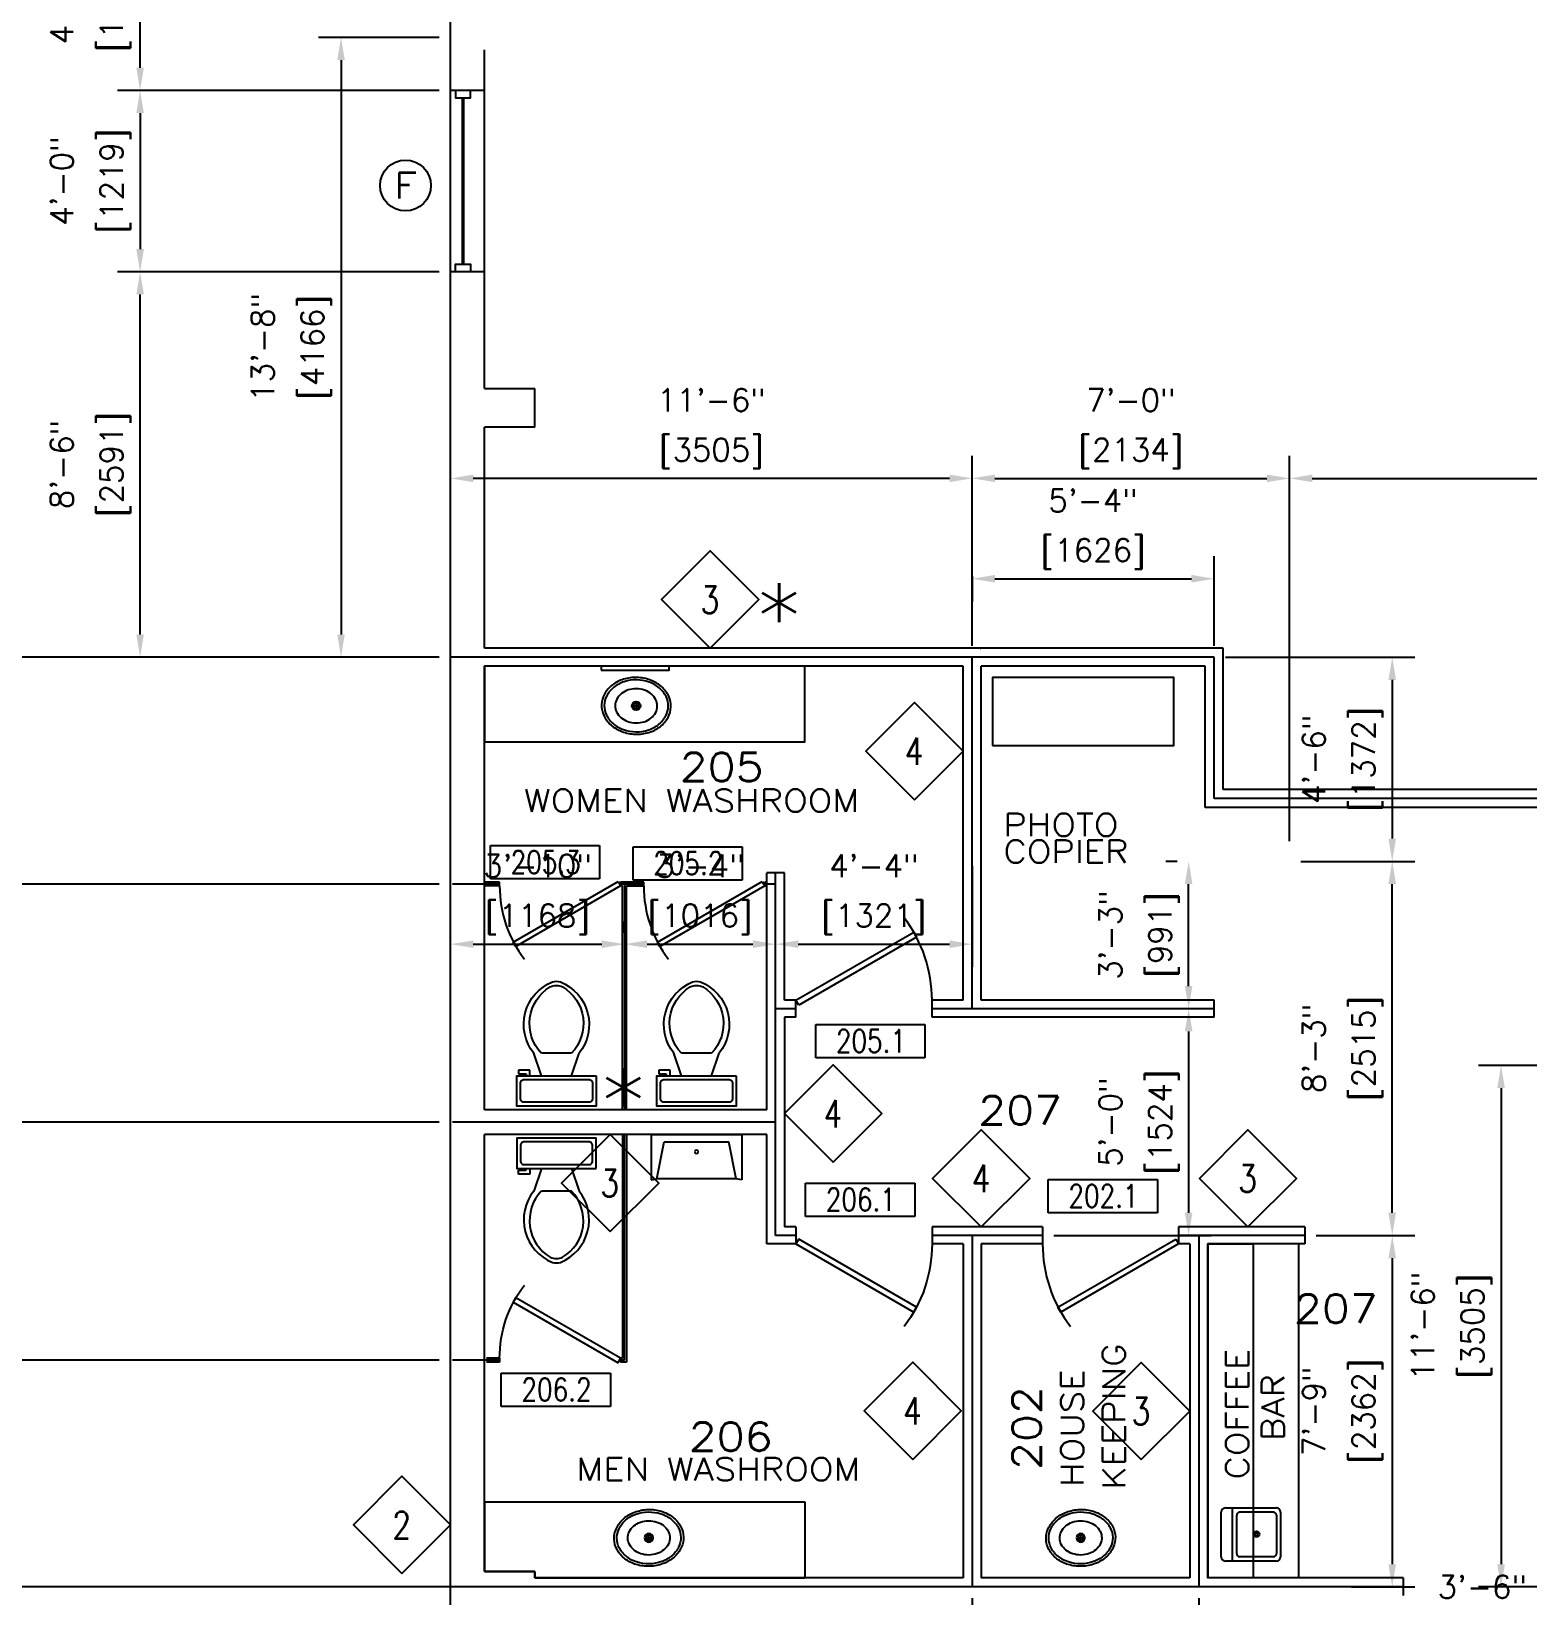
# Model space of a CAD drawing. Header units: inches. Extents: x -289 to 1168, y -1587 to 303.
# Drawn here: x 227 to 622.9, y -638.1 to -224.2 of the extents above; entities that cross this region are included whole.
import ezdxf
from ezdxf.enums import TextEntityAlignment as Align

# ---------------------------------------------------------------- set-up
doc = ezdxf.new("R2010")
doc.units = ezdxf.units.IN
doc.header["$LTSCALE"] = 48
doc.header["$MEASUREMENT"] = 0
doc.linetypes.add('CENTER', pattern=[2, 1.25, -0.25, 0.25, -0.25])
doc.layers.get('0').update_dxf_attribs({"linetype": 'CONTINUOUS'})
for name, color, linetype in [('2_Arch_Plan_Center', 134, 'CENTER'), ('2_Arch_Plan_Dim', 5, 'CONTINUOUS'), ('2_Arch_Plan_Door', 131, 'CONTINUOUS'), ('2_Arch_Plan_Mirror', 144, 'CONTINUOUS'), ('2_Arch_Plan_RoomTag', 9, 'CONTINUOUS'), ('2_Arch_Plan_Sink', 11, 'CONTINUOUS'), ('2_Arch_Plan_Text1', 4, 'CONTINUOUS'), ('2_Arch_Plan_Wall', 7, 'CONTINUOUS'), ('2_Arch_Plan_Wall_Annot', 5, 'CONTINUOUS'), ('2_Arch_Plan_Wall_ColClad', 7, 'CONTINUOUS'), ('2_Arch_Plan_WC', 153, 'CONTINUOUS'), ('2_Arch_Plan_WinSec', 7, 'CONTINUOUS'), ('2_Floor_Plan_PCopier', 150, 'CONTINUOUS')]:
    doc.layers.add(name, color=color, linetype=linetype)
doc.styles.add('ROMANS-115', font='romans.shx')
doc.styles.add('ROMANS-80', font='romans.shx', dxfattribs={"width": 0.8})
doc.styles.add('ROMANS80', font='romans.shx', dxfattribs={"width": 0.8})
doc.dimstyles.new('116-ROMANS-115-PS', dxfattribs={"dimscale": 96, "dimtxt": 0.0625, "dimasz": 0.0625, "dimexe": 0.0625, "dimexo": 0.03125, "dimgap": 0.03125, "dimtad": 1, "dimdec": 3, "dimrnd": 0.125, "dimzin": 1, "dimdsep": 46, "dimlunit": 4, "dimtxsty": 'ROMANS-115', "dimcen": 0.125, "dimclrd": 256, "dimclre": 256, "dimclrt": 256, "dimadec": 0, "dimazin": 0, "dimtfac": 1, "dimtdec": 3, "dimtofl": 0, "dimtmove": 2, "dimatfit": 0, "dimfxl": 1, "dimfrac": 2, "dimtolj": 1, "dimtzin": 0, "dimarcsym": 0})

# ---------------------------------------------------------------- blocks, each defined once
blk = doc.blocks.new('Door - Left Hung 36 in.')
blk.add_lwpolyline([(0.75, -1.3), (0, 0), (31.18, 18), (31.93, 16.7)], close=True)
blk.add_arc((0, 0), 36, 0, 37.3101)
blk = doc.blocks.new('Toilet - top')
for p, q in [((9.5, -6), (9.5, -2)), ((-8, -8.5), (-8, -8)), ((-7, -8), (-7, -9.5)), ((-4, -8), (-6, -14)), ((4, -8), (6, -14)), ((-10, -8.5), (-8, -8.5)), ((-10, -9.5), (-10, -8.5)), ((-7, -9.5), (-10, -9.5)), ((4, -14), (-4, -14))]:
    blk.add_line(p, q)
blk.add_lwpolyline([(10.5, -8), (10.5, 0), (-10.5, 0), (-10.5, -8)], close=True)
for points in [[(-9.5, -2), (-9.5, -6)], [(8.5, -1), (-8.5, -1)], [(-8.5, -7), (8.5, -7)]]:
    blk.add_lwpolyline(points)
for centre, radius, start, end in [((-8.62, -1.88), 0.884, 81.8699, 188.1301), ((8.62, -1.88), 0.884, 351.8699, 98.1301), ((-8.62, -6.12), 0.884, 171.8699, 278.1301), ((8.62, -6.12), 0.884, 261.8699, 8.1301), ((3.52, -21.58), 12.17, 141.4691, 247.9714), ((4.2, -21.82), 11.33, 136.3677, 238.9468), ((-3.52, -21.58), 12.17, 292.0284, 38.5307), ((-4.2, -21.82), 11.33, 301.053, 43.6321), ((0, -27.88), 4, 245.7318, 294.2682), ((0, -29), 4, 254.8605, 285.1395)]:
    blk.add_arc(centre, radius, start, end)
blk = doc.blocks.new('Sink - Oval top')
for p, q in [((-1, 0), (1, 0)), ((0, 1), (0, -1))]:
    blk.add_line(p, q)
at = {"linetype": 'Continuous'}
for points in [[(-12.23, 0.39, 0.117634), (-11.46, -3.36, 0.104469), (-8.88, -6.8, 0.090016), (-5.08, -9.07, 0.08192), (-0.32, -10.02, 0.08192), (4.49, -9.38, 0.090016), (8.42, -7.36, 0.104469), (11.22, -4.09, 0.117634), (12.23, -0.39, 0.117634), (11.46, 3.36, 0.104469), (8.88, 6.8, 0.090016), (5.08, 9.07, 0.08192), (0.32, 10.02, 0.08192), (-4.49, 9.38, 0.090016), (-8.42, 7.36, 0.104469), (-11.22, 4.09, 0.117634)], [(-11.29, 0.16, 0.118622), (-10.52, -3.25, 0.104678), (-8.07, -6.36, 0.089562), (-4.54, -8.37, 0.081185), (-0.13, -9.15, 0.081185), (4.3, -8.49, 0.089562), (7.89, -6.58, 0.104678), (10.42, -3.55, 0.118622), (11.29, -0.16, 0.118622), (10.52, 3.25, 0.104678), (8.07, 6.36, 0.089562), (4.54, 8.37, 0.081185), (0.13, 9.15, 0.081185), (-4.3, 8.49, 0.089562), (-7.89, 6.58, 0.104678), (-10.42, 3.55, 0.118622)], [(-7.42, 0.08, 0.118283), (-6.91, -2.17, 0.104607), (-5.29, -4.21, 0.089718), (-2.97, -5.53, 0.081436), (-0.07, -6.04, 0.081436), (2.84, -5.59, 0.089718), (5.2, -4.33, 0.104607), (6.86, -2.32, 0.118283), (7.42, -0.08, 0.118283), (6.91, 2.17, 0.104607), (5.29, 4.21, 0.089718), (2.97, 5.53, 0.081436), (0.07, 6.04, 0.081436), (-2.84, 5.59, 0.089718), (-5.2, 4.33, 0.104607), (-6.86, 2.32, 0.118283)]]:
    blk.add_lwpolyline(points, format="xyb", close=True, dxfattribs=at)
for radius in [1.5, 1]:
    blk.add_circle((0, 0), radius)
blk = doc.blocks.new('Urinal')
for p, q in [((0, 12), (1.53, 11.72)), ((0, 0), (0, 12)), ((22.47, 11.72), (1.53, 11.72)), ((1.53, 11.72), (3.45, 2.01)), ((22.47, 11.72), (20.55, 2.01)), ((24, 12), (22.47, 11.72)), ((24, 0), (24, 12)), ((0, 0), (24, 0)), ((3.45, 2.01), (20.55, 2.01))]:
    blk.add_line(p, q)
blk.add_circle((12, 4.61), 0.456)
blk = doc.blocks.new('*D139')
at = {"layer": '2_Arch_Plan_Dim', "lineweight": -2}
for p, q in [((214.24, 12.19), (206.99, 12.19)), ((212.99, 6.19), (212.99, -383.81)), ((334.93, -389.81), (206.99, -389.81))]:
    blk.add_line(p, q, dxfattribs=at)
at = {"layer": '2_Arch_Plan_Dim'}
for points in [[(211.99, 6.19), (213.99, 6.19), (212.99, 12.19)], [(211.99, -383.81), (213.99, -383.81), (212.99, -389.81)]]:
    blk.add_solid(points, dxfattribs=at)
at = {"layer": '2_Arch_Plan_Dim', "char_height": 6, "attachment_point": 5, "rotation": 90, "style": 'ROMANS-115'}
for s, insert in [('\\A1;[10211]', (206.42, -188.81)), ('\\A1;33\'-6"', (192.28, -188.81))]:
    blk.add_mtext(s, dxfattribs=dict(at, insert=insert))
blk = doc.blocks.new('*D140')
at = {"layer": '2_Arch_Plan_Dim', "lineweight": -2}
for p, q in [((475.93, -638.81), (475.93, -692)), ((337.93, -686.49), (337.93, -680)), ((343.93, -686), (469.93, -686))]:
    blk.add_line(p, q, dxfattribs=at)
at = {"layer": '2_Arch_Plan_Dim'}
for points in [[(343.93, -685), (343.93, -687), (337.93, -686)], [(469.93, -685), (469.93, -687), (475.93, -686)]]:
    blk.add_solid(points, dxfattribs=at)
at = {"layer": '2_Arch_Plan_Dim', "char_height": 6, "attachment_point": 5, "style": 'ROMANS-115'}
for s, insert in [('\\A1;11\'-6"', (406.93, -665.28)), ('\\A1;[3505]', (406.93, -679.43))]:
    blk.add_mtext(s, dxfattribs=dict(at, insert=insert))
blk = doc.blocks.new('*D141')
at = {"layer": '2_Arch_Plan_Dim', "lineweight": -2}
for p, q in [((215.99, -635.81), (218.99, -635.81)), ((212.99, -641.81), (212.99, -917.81)), ((334.93, -923.81), (206.99, -923.81))]:
    blk.add_line(p, q, dxfattribs=at)
at = {"layer": '2_Arch_Plan_Dim'}
for points in [[(211.99, -641.81), (213.99, -641.81), (212.99, -635.81)], [(211.99, -917.81), (213.99, -917.81), (212.99, -923.81)]]:
    blk.add_solid(points, dxfattribs=at)
at = {"layer": '2_Arch_Plan_Dim', "char_height": 6, "attachment_point": 5, "rotation": 90, "style": 'ROMANS-115'}
for s, insert in [('\\A1;24\'-0"', (192.28, -779.81)), ('\\A1;[7315]', (206.42, -779.81))]:
    blk.add_mtext(s, dxfattribs=dict(at, insert=insert))
blk = doc.blocks.new('*D144')
at = {"layer": '2_Arch_Plan_Dim', "lineweight": -2}
for p, q in [((634.93, -497.81), (609.87, -497.81)), ((615.87, -503.81), (615.87, -629.81)), ((633.04, -635.81), (609.87, -635.81))]:
    blk.add_line(p, q, dxfattribs=at)
at = {"layer": '2_Arch_Plan_Dim'}
for points in [[(614.87, -503.81), (616.87, -503.81), (615.87, -497.81)], [(614.87, -629.81), (616.87, -629.81), (615.87, -635.81)]]:
    blk.add_solid(points, dxfattribs=at)
at = {"layer": '2_Arch_Plan_Dim', "char_height": 6, "attachment_point": 5, "rotation": 90, "style": 'ROMANS-115'}
for s, insert in [('\\A1;11\'-6"', (595.16, -566.81)), ('\\A1;[3505]', (609.3, -566.81))]:
    blk.add_mtext(s, dxfattribs=dict(at, insert=insert))
blk = doc.blocks.new('*D155')
at = {"layer": '2_Arch_Plan_Dim', "lineweight": -2}
for p, q in [((337.93, -349.11), (337.93, -336.48)), ((475.93, -339.48), (475.93, -336.48)), ((469.93, -342.48), (343.93, -342.48))]:
    blk.add_line(p, q, dxfattribs=at)
at = {"layer": '2_Arch_Plan_Dim'}
for points in [[(343.93, -341.48), (343.93, -343.48), (337.93, -342.48)], [(469.93, -341.48), (469.93, -343.48), (475.93, -342.48)]]:
    blk.add_solid(points, dxfattribs=at)
at = {"layer": '2_Arch_Plan_Dim', "char_height": 6, "attachment_point": 5, "style": 'ROMANS-115'}
for s, insert in [('\\A1;11\'-6"', (406.93, -321.76)), ('\\A1;[3505]', (406.93, -335.91))]:
    blk.add_mtext(s, dxfattribs=dict(at, insert=insert))
blk = doc.blocks.new('*D156')
at = {"layer": '2_Arch_Plan_Dim', "lineweight": -2}
for p, q in [((337.93, -462.73), (337.93, -459.73)), ((383.93, -462.73), (383.93, -459.73)), ((343.93, -465.73), (377.93, -465.73))]:
    blk.add_line(p, q, dxfattribs=at)
at = {"layer": '2_Arch_Plan_Dim'}
for points in [[(343.93, -464.73), (343.93, -466.73), (337.93, -465.73)], [(377.93, -464.73), (377.93, -466.73), (383.93, -465.73)]]:
    blk.add_solid(points, dxfattribs=at)
at = {"layer": '2_Arch_Plan_Dim', "char_height": 6, "attachment_point": 5, "style": 'ROMANS-115'}
for s, insert in [('\\A1;3\'-10"', (360.93, -445.01)), ('\\A1;[1168]', (360.93, -459.16))]:
    blk.add_mtext(s, dxfattribs=dict(at, insert=insert))
blk = doc.blocks.new('*D157')
at = {"layer": '2_Arch_Plan_Dim', "lineweight": -2}
for p, q in [((383.93, -462.73), (383.93, -459.73)), ((423.93, -462.73), (423.93, -459.73)), ((389.93, -465.73), (417.93, -465.73))]:
    blk.add_line(p, q, dxfattribs=at)
at = {"layer": '2_Arch_Plan_Dim'}
for points in [[(389.93, -464.73), (389.93, -466.73), (383.93, -465.73)], [(417.93, -464.73), (417.93, -466.73), (423.93, -465.73)]]:
    blk.add_solid(points, dxfattribs=at)
at = {"layer": '2_Arch_Plan_Dim', "char_height": 6, "attachment_point": 5, "style": 'ROMANS-115'}
for s, insert in [('\\A1;3\'-4"', (403.93, -445.01)), ('\\A1;[1016]', (403.93, -459.16))]:
    blk.add_mtext(s, dxfattribs=dict(at, insert=insert))
blk = doc.blocks.new('*D158')
at = {"layer": '2_Arch_Plan_Dim', "lineweight": -2}
for p, q in [((334.93, -575.81), (206.99, -575.81)), ((212.99, -581.81), (212.99, -629.81)), ((338.18, -635.81), (206.99, -635.81))]:
    blk.add_line(p, q, dxfattribs=at)
at = {"layer": '2_Arch_Plan_Dim'}
for points in [[(211.99, -581.81), (213.99, -581.81), (212.99, -575.81)], [(211.99, -629.81), (213.99, -629.81), (212.99, -635.81)]]:
    blk.add_solid(points, dxfattribs=at)
at = {"layer": '2_Arch_Plan_Dim', "char_height": 6, "attachment_point": 5, "rotation": 90, "style": 'ROMANS-115'}
for s, insert in [('\\A1;5\'-0"', (192.28, -605.81)), ('\\A1;[1524]', (206.42, -605.81))]:
    blk.add_mtext(s, dxfattribs=dict(at, insert=insert))
blk = doc.blocks.new('*D159')
at = {"layer": '2_Arch_Plan_Dim', "lineweight": -2}
for p, q in [((215.99, -389.81), (218.99, -389.81)), ((212.99, -395.81), (212.99, -443.81)), ((334.93, -449.81), (206.99, -449.81))]:
    blk.add_line(p, q, dxfattribs=at)
at = {"layer": '2_Arch_Plan_Dim'}
for points in [[(211.99, -395.81), (213.99, -395.81), (212.99, -389.81)], [(211.99, -443.81), (213.99, -443.81), (212.99, -449.81)]]:
    blk.add_solid(points, dxfattribs=at)
at = {"layer": '2_Arch_Plan_Dim', "char_height": 6, "attachment_point": 5, "rotation": 90, "style": 'ROMANS-115'}
for s, insert in [('\\A1;5\'-0"', (192.28, -419.81)), ('\\A1;[1524]', (206.42, -419.81))]:
    blk.add_mtext(s, dxfattribs=dict(at, insert=insert))
blk = doc.blocks.new('*D160')
at = {"layer": '2_Arch_Plan_Dim', "lineweight": -2}
for p, q in [((209.99, -449.81), (206.99, -449.81)), ((212.99, -455.81), (212.99, -506.81)), ((334.93, -512.81), (206.99, -512.81))]:
    blk.add_line(p, q, dxfattribs=at)
at = {"layer": '2_Arch_Plan_Dim'}
for points in [[(211.99, -455.81), (213.99, -455.81), (212.99, -449.81)], [(211.99, -506.81), (213.99, -506.81), (212.99, -512.81)]]:
    blk.add_solid(points, dxfattribs=at)
at = {"layer": '2_Arch_Plan_Dim', "char_height": 6, "attachment_point": 5, "rotation": 90, "style": 'ROMANS-115'}
for s, insert in [('\\A1;5\'-3"', (192.28, -481.31)), ('\\A1;[1600]', (206.42, -481.31))]:
    blk.add_mtext(s, dxfattribs=dict(at, insert=insert))
blk = doc.blocks.new('*D162')
at = {"layer": '2_Arch_Plan_Dim', "lineweight": -2}
for p, q in [((589.93, -641.06), (589.93, -662.5)), ((631.93, -641.18), (631.93, -662.5)), ((625.93, -656.5), (595.93, -656.5))]:
    blk.add_line(p, q, dxfattribs=at)
at = {"layer": '2_Arch_Plan_Dim'}
for points in [[(595.93, -655.5), (595.93, -657.5), (589.93, -656.5)], [(625.93, -655.5), (625.93, -657.5), (631.93, -656.5)]]:
    blk.add_solid(points, dxfattribs=at)
at = {"layer": '2_Arch_Plan_Dim', "char_height": 6, "attachment_point": 5, "style": 'ROMANS-115'}
for s, insert in [('\\A1;3\'-6"', (610.93, -635.79)), ('\\A1;[1067]', (610.93, -649.93))]:
    blk.add_mtext(s, dxfattribs=dict(at, insert=insert))
blk = doc.blocks.new('*D163')
at = {"layer": '2_Arch_Plan_Dim', "lineweight": -2}
for p, q in [((566.93, -542.81), (593.08, -542.81)), ((587.08, -548.81), (587.08, -629.81)), ((576.3, -635.81), (593.08, -635.81))]:
    blk.add_line(p, q, dxfattribs=at)
at = {"layer": '2_Arch_Plan_Dim'}
for points in [[(586.08, -548.81), (588.08, -548.81), (587.08, -542.81)], [(586.08, -629.81), (588.08, -629.81), (587.08, -635.81)]]:
    blk.add_solid(points, dxfattribs=at)
at = {"layer": '2_Arch_Plan_Dim', "char_height": 6, "attachment_point": 5, "rotation": 90, "style": 'ROMANS-115'}
for s, insert in [('\\A1;7\'-9"', (566.37, -589.31)), ('\\A1;[2362]', (580.51, -589.31))]:
    blk.add_mtext(s, dxfattribs=dict(at, insert=insert))
blk = doc.blocks.new('*D164')
at = {"layer": '2_Arch_Plan_Dim', "lineweight": -2}
for p, q in [((475.93, -386.81), (475.93, -336.48)), ((559.93, -339.48), (559.93, -336.48)), ((481.93, -342.48), (553.93, -342.48))]:
    blk.add_line(p, q, dxfattribs=at)
at = {"layer": '2_Arch_Plan_Dim'}
for points in [[(481.93, -341.48), (481.93, -343.48), (475.93, -342.48)], [(553.93, -341.48), (553.93, -343.48), (559.93, -342.48)]]:
    blk.add_solid(points, dxfattribs=at)
at = {"layer": '2_Arch_Plan_Dim', "char_height": 6, "attachment_point": 5, "style": 'ROMANS-115'}
for s, insert in [('\\A1;7\'-0"', (517.93, -321.76)), ('\\A1;[2134]', (517.93, -335.91))]:
    blk.add_mtext(s, dxfattribs=dict(at, insert=insert))
blk = doc.blocks.new('*D165')
at = {"layer": '2_Arch_Plan_Dim', "lineweight": -2}
for p, q in [((475.93, -445.02), (475.93, -471.73)), ((423.93, -465.08), (423.93, -459.73)), ((429.93, -465.73), (469.93, -465.73))]:
    blk.add_line(p, q, dxfattribs=at)
at = {"layer": '2_Arch_Plan_Dim'}
for points in [[(429.93, -464.73), (429.93, -466.73), (423.93, -465.73)], [(469.93, -464.73), (469.93, -466.73), (475.93, -465.73)]]:
    blk.add_solid(points, dxfattribs=at)
at = {"layer": '2_Arch_Plan_Dim', "char_height": 6, "attachment_point": 5, "style": 'ROMANS-115'}
for s, insert in [('\\A1;4\'-4"', (449.93, -445.01)), ('\\A1;[1321]', (449.93, -459.16))]:
    blk.add_mtext(s, dxfattribs=dict(at, insert=insert))
blk = doc.blocks.new('*D167')
at = {"layer": '2_Arch_Plan_Dim', "lineweight": -2}
for p, q in [((530.21, -482.81), (527.21, -482.81)), ((533.21, -488.81), (533.21, -536.81)), ((497.55, -542.81), (539.21, -542.81))]:
    blk.add_line(p, q, dxfattribs=at)
at = {"layer": '2_Arch_Plan_Dim'}
for points in [[(532.21, -488.81), (534.21, -488.81), (533.21, -482.81)], [(532.21, -536.81), (534.21, -536.81), (533.21, -542.81)]]:
    blk.add_solid(points, dxfattribs=at)
at = {"layer": '2_Arch_Plan_Dim', "char_height": 6, "attachment_point": 5, "rotation": 90, "style": 'ROMANS-115'}
for s, insert in [('\\A1;[1524]', (526.64, -512.81)), ('\\A1;5\'-0"', (512.49, -512.81))]:
    blk.add_mtext(s, dxfattribs=dict(at, insert=insert))
blk = doc.blocks.new('*D168')
at = {"layer": '2_Arch_Plan_Dim', "lineweight": -2}
for p, q in [((535.93, -638.81), (535.93, -692)), ((475.93, -683), (475.93, -680)), ((481.93, -686), (529.93, -686))]:
    blk.add_line(p, q, dxfattribs=at)
at = {"layer": '2_Arch_Plan_Dim'}
for points in [[(481.93, -685), (481.93, -687), (475.93, -686)], [(529.93, -685), (529.93, -687), (535.93, -686)]]:
    blk.add_solid(points, dxfattribs=at)
at = {"layer": '2_Arch_Plan_Dim', "char_height": 6, "attachment_point": 5, "style": 'ROMANS-115'}
for s, insert in [('\\A1;5\'-0"', (505.93, -665.28)), ('\\A1;[1524]', (505.93, -679.43))]:
    blk.add_mtext(s, dxfattribs=dict(at, insert=insert))
blk = doc.blocks.new('*D170')
at = {"layer": '2_Arch_Plan_Dim', "lineweight": -2}
for p, q in [((587.07, -443.81), (593.08, -443.81)), ((587.08, -536.81), (587.08, -449.81)), ((587.07, -542.81), (593.08, -542.81))]:
    blk.add_line(p, q, dxfattribs=at)
at = {"layer": '2_Arch_Plan_Dim'}
for points in [[(586.08, -449.81), (588.08, -449.81), (587.08, -443.81)], [(586.08, -536.81), (588.08, -536.81), (587.08, -542.81)]]:
    blk.add_solid(points, dxfattribs=at)
at = {"layer": '2_Arch_Plan_Dim', "char_height": 6, "attachment_point": 5, "rotation": 90, "style": 'ROMANS-115'}
for s, insert in [('\\A1;8\'-3"', (566.37, -493.31)), ('\\A1;[2515]', (580.51, -493.31))]:
    blk.add_mtext(s, dxfattribs=dict(at, insert=insert))
blk = doc.blocks.new('*D171')
at = {"layer": '2_Arch_Plan_Dim', "lineweight": -2}
for p, q in [((539.93, -386.81), (539.93, -363.04)), ((475.93, -368.34), (475.93, -375.04)), ((481.93, -369.04), (533.93, -369.04))]:
    blk.add_line(p, q, dxfattribs=at)
at = {"layer": '2_Arch_Plan_Dim'}
for points in [[(481.93, -368.04), (481.93, -370.04), (475.93, -369.04)], [(533.93, -368.04), (533.93, -370.04), (539.93, -369.04)]]:
    blk.add_solid(points, dxfattribs=at)
at = {"layer": '2_Arch_Plan_Dim', "char_height": 6, "attachment_point": 5, "style": 'ROMANS-115'}
for s, insert in [('\\A1;5\'-4"', (507.93, -348.33)), ('\\A1;[1626]', (507.93, -362.47))]:
    blk.add_mtext(s, dxfattribs=dict(at, insert=insert))
blk = doc.blocks.new('*D206')
at = {"layer": '2_Arch_Plan_Dim', "lineweight": -2}
for p, q in [((334.93, -239.81), (249.77, -239.81)), ((255.77, -245.81), (255.77, -281.81)), ((334.93, -287.81), (249.77, -287.81))]:
    blk.add_line(p, q, dxfattribs=at)
at = {"layer": '2_Arch_Plan_Dim'}
for points in [[(254.77, -245.81), (256.77, -245.81), (255.77, -239.81)], [(254.77, -281.81), (256.77, -281.81), (255.77, -287.81)]]:
    blk.add_solid(points, dxfattribs=at)
at = {"layer": '2_Arch_Plan_Dim', "char_height": 6, "attachment_point": 5, "rotation": 90, "style": 'ROMANS-115'}
for s, insert in [('\\A1;[1219]', (249.2, -263.81)), ('\\A1;4\'-0"', (235.05, -263.81))]:
    blk.add_mtext(s, dxfattribs=dict(at, insert=insert))
blk = doc.blocks.new('*D208')
at = {"layer": '2_Arch_Plan_Dim', "lineweight": -2}
for p, q in [((252.77, -191.81), (249.77, -191.81)), ((255.77, -233.81), (255.77, -197.81)), ((252.77, -239.81), (249.77, -239.81))]:
    blk.add_line(p, q, dxfattribs=at)
at = {"layer": '2_Arch_Plan_Dim'}
for points in [[(254.77, -197.81), (256.77, -197.81), (255.77, -191.81)], [(254.77, -233.81), (256.77, -233.81), (255.77, -239.81)]]:
    blk.add_solid(points, dxfattribs=at)
at = {"layer": '2_Arch_Plan_Dim', "char_height": 6, "attachment_point": 5, "rotation": 90, "style": 'ROMANS-115'}
for s, insert in [('\\A1;4\'-0"', (235.05, -215.81)), ('\\A1;[1219]', (249.2, -215.81))]:
    blk.add_mtext(s, dxfattribs=dict(at, insert=insert))
blk = doc.blocks.new('*D209')
at = {"layer": '2_Arch_Plan_Dim', "lineweight": -2}
for p, q in [((252.77, -287.81), (249.77, -287.81)), ((255.77, -383.81), (255.77, -293.81)), ((252.77, -389.81), (249.77, -389.81))]:
    blk.add_line(p, q, dxfattribs=at)
at = {"layer": '2_Arch_Plan_Dim'}
for points in [[(254.77, -293.81), (256.77, -293.81), (255.77, -287.81)], [(254.77, -383.81), (256.77, -383.81), (255.77, -389.81)]]:
    blk.add_solid(points, dxfattribs=at)
at = {"layer": '2_Arch_Plan_Dim', "char_height": 6, "attachment_point": 5, "rotation": 90, "style": 'ROMANS-115'}
for s, insert in [('\\A1;[2591]', (249.2, -338.81)), ('\\A1;8\'-6"', (235.05, -338.81))]:
    blk.add_mtext(s, dxfattribs=dict(at, insert=insert))
blk = doc.blocks.new('*D210')
at = {"layer": '2_Arch_Plan_Dim', "lineweight": -2}
for p, q in [((334.93, -225.81), (302.93, -225.81)), ((308.93, -231.81), (308.93, -383.81)), ((334.93, -389.81), (302.93, -389.81))]:
    blk.add_line(p, q, dxfattribs=at)
at = {"layer": '2_Arch_Plan_Dim'}
for points in [[(307.93, -231.81), (309.93, -231.81), (308.93, -225.81)], [(307.93, -383.81), (309.93, -383.81), (308.93, -389.81)]]:
    blk.add_solid(points, dxfattribs=at)
at = {"layer": '2_Arch_Plan_Dim', "char_height": 6, "attachment_point": 5, "rotation": 90, "style": 'ROMANS-115'}
for s, insert in [('\\A1;13\'-8"', (288.21, -307.81)), ('\\A1;[4166]', (302.35, -307.81))]:
    blk.add_mtext(s, dxfattribs=dict(at, insert=insert))
blk = doc.blocks.new('*D219')
at = {"layer": '2_Arch_Plan_Dim', "lineweight": -2}
for p, q in [((530.21, -443.81), (527.21, -443.81)), ((533.21, -476.81), (533.21, -449.81)), ((530.21, -482.81), (527.21, -482.81))]:
    blk.add_line(p, q, dxfattribs=at)
at = {"layer": '2_Arch_Plan_Dim'}
for points in [[(532.21, -449.81), (534.21, -449.81), (533.21, -443.81)], [(532.21, -476.81), (534.21, -476.81), (533.21, -482.81)]]:
    blk.add_solid(points, dxfattribs=at)
at = {"layer": '2_Arch_Plan_Dim', "char_height": 6, "attachment_point": 5, "rotation": 90, "style": 'ROMANS-115'}
for s, insert in [('\\A1;3\'-3"', (512.49, -463.31)), ('\\A1;[991]', (526.64, -463.31))]:
    blk.add_mtext(s, dxfattribs=dict(at, insert=insert))
blk = doc.blocks.new('*D221')
at = {"layer": '2_Arch_Plan_Dim', "lineweight": -2}
for p, q in [((559.93, -438.43), (559.93, -336.48)), ((985.93, -438.43), (985.93, -336.48)), ((565.93, -342.48), (979.93, -342.48))]:
    blk.add_line(p, q, dxfattribs=at)
at = {"layer": '2_Arch_Plan_Dim'}
for points in [[(565.93, -341.48), (565.93, -343.48), (559.93, -342.48)], [(979.93, -341.48), (979.93, -343.48), (985.93, -342.48)]]:
    blk.add_solid(points, dxfattribs=at)
at = {"layer": '2_Arch_Plan_Dim', "char_height": 6, "attachment_point": 5, "style": 'ROMANS-115'}
for s, insert in [('\\A1;35\'-6"', (772.93, -321.76)), ('\\A1;[10820]', (772.93, -335.91))]:
    blk.add_mtext(s, dxfattribs=dict(at, insert=insert))
blk = doc.blocks.new('*D222')
at = {"layer": '2_Arch_Plan_Dim', "lineweight": -2}
for p, q in [((542.93, -389.81), (593.08, -389.81)), ((587.08, -395.81), (587.08, -437.81)), ((562.93, -443.81), (593.08, -443.81))]:
    blk.add_line(p, q, dxfattribs=at)
at = {"layer": '2_Arch_Plan_Dim'}
for points in [[(586.08, -395.81), (588.08, -395.81), (587.08, -389.81)], [(586.08, -437.81), (588.08, -437.81), (587.08, -443.81)]]:
    blk.add_solid(points, dxfattribs=at)
at = {"layer": '2_Arch_Plan_Dim', "char_height": 6, "attachment_point": 5, "rotation": 90, "style": 'ROMANS-115'}
for s, insert in [('\\A1;[1372]', (580.51, -416.81)), ('\\A1;4\'-6"', (566.37, -416.81))]:
    blk.add_mtext(s, dxfattribs=dict(at, insert=insert))
blk = doc.blocks.new('Wall Number')
at = {"color": 5}
blk.add_lwpolyline([(-21.45, -21.45), (0, 0), (-21.45, 21.45), (-42.89, 0)], close=True, dxfattribs=at)
at = {"style": 'ROMANS80', "width": 0.8}
blk.add_attdef('WALL', text='', height=12, dxfattribs=at).set_placement((-21.62, -0.08), align=Align.MIDDLE)
blk = doc.blocks.new('Window')
blk.add_circle((0.4356, 0.3589), 0.0609)
at = {"style": 'ROMANS-80', "width": 1.15}
blk.add_attdef('WINDOW', text='', height=0.0625, dxfattribs=at).set_placement((0.4356, 0.3589), align=Align.MIDDLE)
blk = doc.blocks.new('DOOR2')
for p, q in [((0, 13.18), (43.28, 13.18)), ((0, 0), (0, 13.18)), ((43.28, 13.18), (43.28, 0)), ((43.28, 0), (0, 0))]:
    blk.add_line(p, q)
at = {"style": 'ROMANS80', "width": 0.8}
blk.add_attdef('DOOR', text='', height=9, dxfattribs=at).set_placement((21.91, 6.68), align=Align.MIDDLE)

msp = doc.modelspace()

# ---------------------------------------------------------------- linework, layer by layer
at = {"layer": '2_Arch_Plan_Center', "ltscale": 25}
for p, q in [((539.92937617, -389.80845236), (337.92937617, -389.80845236)), ((475.92937617, -482.80845236), (475.92937617, -389.80845236)), ((539.92937617, -427.18345236), (539.92937617, -389.80845236)), ((697.92937617, -427.18345236), (539.92937617, -427.18345236)), ((423.92937617, -542.80845236), (423.92937617, -446.80845236)), ((350.89772617, -449.80845236), (338.42937617, -449.80845236)), ((389.02272617, -449.80845236), (382.89812617, -449.80845236)), ((383.92937617, -449.80845236), (383.92937617, -509.55845236)), ((423.92937617, -449.80845236), (421.02312617, -449.80845236)), ((429.30437617, -482.80845236), (423.92937617, -482.80845236)), ((539.92937617, -482.80845236), (465.30437617, -482.80845236)), ((423.92937617, -512.80845236), (338.42937617, -512.80845236)), ((383.92937617, -575.80845236), (383.92937617, -516.05845236)), ((429.30437617, -542.80845236), (423.92937617, -542.80845236)), ((494.55437617, -542.80845236), (465.30437617, -542.80845236)), ((475.92937617, -542.80845236), (475.92937617, -635.80845236)), ((563.92937617, -542.80845236), (530.55437617, -542.80845236)), ((535.92937617, -542.80845236), (535.92937617, -635.80845236)), ((350.89772617, -575.80845236), (338.42937617, -575.80845236)), ((383.92937617, -575.80845236), (382.89812617, -575.80845236)), ((476.67937617, -635.80845236), (337.92937617, -635.80845236)), ((589.92937617, -635.80845236), (476.67937617, -635.80845236))]:
    msp.add_line(p, q, dxfattribs=at)
at = {"layer": '2_Arch_Plan_Mirror'}
msp.add_lwpolyline([(377.76842461, -393.18345236), (395.76842461, -393.18345236), (395.76842461, -392.18345236), (377.76842461, -392.18345236)], close=True, dxfattribs=at)
at = {"layer": '2_Arch_Plan_Sink'}
for p, q in [((562.30437617, -545.05845236), (562.30437617, -633.55845236)), ((346.92937617, -613.30845236), (431.64338797, -613.30845236)), ((346.92937617, -631.68345436), (346.92937617, -613.30845236)), ((346.92937617, -613.30845236), (346.92937617, -631.68345436)), ((431.64338797, -613.30845236), (431.64338797, -633.43345236)), ((544.7986891, -628.95761889), (544.7986891, -614.89511889)), ((555.6736891, -616.02011889), (546.6736891, -616.02011889)), ((346.92937617, -631.68345436), (360.17937617, -631.68345436)), ((360.17937617, -631.68345436), (360.17937617, -633.43345236)), ((360.17937617, -633.43345236), (431.64338797, -633.43345236))]:
    msp.add_line(p, q, dxfattribs=at)
msp.add_lwpolyline([(346.92937617, -412.18345236), (431.64338797, -412.18345236), (431.64338797, -392.18345236), (346.92937617, -392.18345236)], close=True, dxfattribs=at)
at = {"layer": '2_Arch_Plan_Sink', "ltscale": 25}
msp.add_lwpolyline([(550.30437617, -633.43345236), (538.30437617, -633.43345236), (538.30437617, -545.05845236), (550.30437617, -545.05845236)], close=True, dxfattribs=at)
at = {"layer": '2_Arch_Plan_Sink'}
for points in [[(541.7986891, -627.83261889), (541.7986891, -616.02011889)], [(542.9236891, -614.89511889), (556.4236891, -614.89511889)], [(557.5486891, -616.02011889), (557.5486891, -627.83261889)], [(545.9236891, -627.08261889), (545.9236891, -616.77011889)], [(556.4236891, -616.77011889), (556.4236891, -627.08261889)], [(556.4236891, -628.95761889), (542.9236891, -628.95761889)], [(555.6736891, -627.83261889), (546.6736891, -627.83261889)]]:
    msp.add_lwpolyline(points, dxfattribs=at)
for radius in [0.75, 0.375]:
    msp.add_circle((551.1736891, -621.83261889), radius, dxfattribs=at)
for centre, radius, start, end in [((542.9236891, -616.02011889), 1.125, 90, 180), ((546.6736891, -616.77011889), 0.75, 90, 180), ((555.6736891, -616.77011889), 0.75, 0, 90), ((556.4236891, -616.02011889), 1.125, 0, 90), ((542.9236891, -627.83261889), 1.125, 180, 270), ((546.6736891, -627.08261889), 0.75, 180, 270), ((555.6736891, -627.08261889), 0.75, 270, 0), ((556.4236891, -627.83261889), 1.125, 270, 0)]:
    msp.add_arc(centre, radius, start, end, dxfattribs=at)
at = {"layer": '2_Arch_Plan_Wall'}
for p, q in [((337.92937617, -1067.80845236), (337.92937617, 12.19154764)), ((346.92937617, -258.55845236), (346.92937617, -229.05845236)), ((346.92937617, -239.80845236), (337.92937617, -239.80845236)), ((346.92937617, -318.68345436), (346.92937617, -253.05845236)), ((346.92937617, -287.80845236), (337.92937617, -287.80845236)), ((346.92937617, -387.43345236), (346.92937617, -328.93345036)), ((542.30437617, -387.43345236), (346.92937617, -387.43345236)), ((542.30437617, -424.80845236), (542.30437617, -387.43345236)), ((346.92937617, -509.55845236), (346.92937617, -392.18345236)), ((473.55437617, -392.18345236), (346.92937617, -392.18345236)), ((431.64338797, -392.18345236), (357.76838797, -392.18345236)), ((473.55437617, -480.55845236), (473.55437617, -392.18345236)), ((537.55437617, -392.18345236), (478.30437617, -392.18345236)), ((478.30437617, -480.55845236), (478.30437617, -392.18345236)), ((537.55437617, -429.55845236), (537.55437617, -392.18345236)), ((697.92937617, -424.80845236), (542.30437617, -424.80845236)), ((697.92937617, -429.55845236), (537.55437617, -429.55845236)), ((421.55437617, -509.55845236), (421.55437617, -446.80845236)), ((426.30437617, -446.80845236), (421.55437617, -446.80845236)), ((426.30437617, -480.55845236), (426.30437617, -446.80845236)), ((350.89772617, -449.30845236), (346.92937617, -449.30845236)), ((350.89772617, -450.30845236), (346.92937617, -450.30845236)), ((350.89772617, -450.30845236), (350.89772617, -449.30845236)), ((382.89812617, -450.30845236), (382.89812617, -449.30845236)), ((389.02272617, -449.30845236), (382.89812617, -449.30845236)), ((383.42937617, -450.30845236), (382.89812617, -450.30845236)), ((383.42937617, -509.55845236), (383.42937617, -450.30845236)), ((384.42937617, -509.55845236), (384.42937617, -450.30845236)), ((384.42937617, -450.30845236), (389.02272617, -450.30845236)), ((389.02272617, -450.30845236), (384.42937617, -450.30845236)), ((389.02272617, -450.30845236), (389.02272617, -449.30845236)), ((421.55437617, -449.30845236), (421.02312617, -449.30845236)), ((421.02312617, -450.30845236), (421.02312617, -449.30845236)), ((421.55437617, -450.30845236), (421.02312617, -450.30845236)), ((421.02312617, -450.30845236), (421.55437617, -450.30845236)), ((429.30437617, -480.55845236), (426.30437617, -480.55845236)), ((429.30437617, -485.05845236), (429.30437617, -480.55845236)), ((465.30437617, -485.05845236), (465.30437617, -480.55845236)), ((473.55437617, -480.55845236), (465.30437617, -480.55845236)), ((539.92937617, -480.55845236), (478.30437617, -480.55845236)), ((539.92937617, -485.05845236), (539.92937617, -480.55845236)), ((426.30437617, -485.05845236), (426.30437617, -540.55845236)), ((429.30437617, -485.05845236), (426.30437617, -485.05845236)), ((539.92937617, -485.05845236), (465.30437617, -485.05845236)), ((421.55437617, -509.55845236), (346.92937617, -509.55845236)), ((421.55437617, -516.05845236), (346.92937617, -516.05845236)), ((346.92937617, -631.68345436), (346.92937617, -516.05845236)), ((383.42937617, -516.05845236), (383.42937617, -575.30845236)), ((384.42937617, -516.05845236), (384.42937617, -576.30845236)), ((421.55437617, -545.05845236), (421.55437617, -516.05845236)), ((429.30437617, -540.55845236), (426.30437617, -540.55845236)), ((429.30437617, -540.55845236), (429.30437617, -545.05845236)), ((465.30437617, -540.55845236), (465.30437617, -545.05845236)), ((494.55437617, -540.55845236), (465.30437617, -540.55845236)), ((494.55437617, -540.55845236), (494.55437617, -545.05845236)), ((563.92937617, -540.55845236), (530.55437617, -540.55845236)), ((530.55437617, -540.55845236), (530.55437617, -545.05845236)), ((563.92937617, -540.55845236), (563.92937617, -545.05845236)), ((429.30437617, -545.05845236), (421.55437617, -545.05845236)), ((473.55437617, -545.05845236), (465.30437617, -545.05845236)), ((473.55437617, -545.05845236), (473.55437617, -633.43345236)), ((478.30437617, -545.05845236), (478.30437617, -633.43345236)), ((494.55437617, -545.05845236), (478.30437617, -545.05845236)), ((533.55437617, -545.05845236), (530.55437617, -545.05845236)), ((533.55437617, -545.05845236), (533.55437617, -633.43345236)), ((563.92937617, -545.05845236), (538.30437617, -545.05845236)), ((538.30437617, -545.05845236), (538.30437617, -633.43345236)), ((563.92937617, -545.05845236), (538.30437617, -545.05845236)), ((350.89772617, -575.30845236), (347.42937617, -575.30845236)), ((350.89772617, -575.30845236), (350.89772617, -576.30845236)), ((382.89812617, -575.30845236), (382.89812617, -576.30845236)), ((383.42937617, -575.30845236), (382.89812617, -575.30845236)), ((350.89772617, -576.30845236), (347.42937617, -576.30845236)), ((384.42937617, -576.30845236), (382.89812617, -576.30845236)), ((420.55437617, -633.43345236), (360.17937617, -633.43345236)), ((473.55437617, -633.43345236), (360.17937617, -633.43345236)), ((533.55437617, -633.43345236), (478.30437617, -633.43345236)), ((589.92937617, -633.43345236), (538.30437617, -633.43345236)), ((589.92937617, -633.43345236), (589.92937617, -638.05845236))]:
    msp.add_line(p, q, dxfattribs=at)
for centre in [(478.05437617, -387.68345236), (473.30437617, -392.43345236)]:
    msp.add_arc(centre, 0.25, 0, 90, dxfattribs=at)
at = {"layer": '2_Arch_Plan_Wall_ColClad'}
for p, q in [((346.92937617, -318.68345436), (360.17937617, -318.68345436)), ((360.17937617, -328.93345036), (360.17937617, -318.68345436)), ((360.17937617, -328.93345036), (346.92937617, -328.93345036)), ((360.17937617, -631.68345436), (346.92937617, -631.68345436)), ((360.17937617, -633.43345236), (360.17937617, -631.68345436))]:
    msp.add_line(p, q, dxfattribs=at)
at = {"layer": '2_Arch_Plan_WinSec'}
for p, q in [((340.99187617, -241.80845236), (340.99187617, -285.80845236)), ((341.36687617, -241.80845236), (341.36687617, -285.80845236))]:
    msp.add_line(p, q, dxfattribs=at)
for points in [[(339.17937617, -239.80845236), (339.17937617, -241.80845236), (343.17937617, -241.80845236), (343.17937617, -239.80845236)], [(339.17937617, -239.80845236), (339.17937617, -241.80845236), (343.17937617, -241.80845236), (343.17937617, -239.80845236)], [(339.17937617, -287.80845236), (339.17937617, -285.80845236), (343.17937617, -285.80845236), (343.17937617, -287.80845236)]]:
    msp.add_lwpolyline(points, close=True, dxfattribs=at)
at = {"layer": '2_Floor_Plan_PCopier'}
msp.add_lwpolyline([(481.30437617, -413.18345236), (529.30437617, -413.18345236), (529.30437617, -395.18345236), (481.30437617, -395.18345236)], close=True, dxfattribs=at)

# ---------------------------------------------------------------- block references
at = {"layer": '2_Arch_Plan_Door', "xscale": 0.8888999999999214, "yscale": 0.8888999999999214, "zscale": 0.8889, "rotation": 180}
for p in [(382.89812617, -450.30845236), (421.02312617, -450.30845236)]:
    msp.add_blockref('Door - Left Hung 36 in.', p, dxfattribs=at)
at = {"layer": '2_Arch_Plan_Door'}
msp.add_blockref('Door - Left Hung 36 in.', (429.30437617, -480.55845236), dxfattribs=at)
at = {"layer": '2_Arch_Plan_Door', "xscale": -1, "rotation": 180}
msp.add_blockref('Door - Left Hung 36 in.', (429.30437617, -545.05845236), dxfattribs=at)
at = {"layer": '2_Arch_Plan_Door', "rotation": 180}
msp.add_blockref('Door - Left Hung 36 in.', (530.55437617, -545.05845236), dxfattribs=at)
at = {"layer": '2_Arch_Plan_Door', "xscale": -0.8888999999999214, "yscale": 0.8888999999999214, "zscale": 0.8889}
msp.add_blockref('Door - Left Hung 36 in.', (382.89812617, -575.30845236), dxfattribs=at)
at = {"layer": '2_Arch_Plan_Sink', "xscale": 0.75, "yscale": 0.75, "zscale": 0.75}
msp.add_blockref('Sink - Oval top', (387.03731203, -402.66576281), dxfattribs=at)
at = {"layer": '2_Arch_Plan_Sink', "xscale": -0.75, "yscale": 0.75, "zscale": 0.75, "rotation": 180}
for p in [(390.37658987, -622.82614191), (504.65432087, -622.82614191)]:
    msp.add_blockref('Sink - Oval top', p, dxfattribs=at)
at = {"layer": '2_Arch_Plan_Text1'}
for name, p, xscale, yscale, zscale, values in [('Window', (277.90533117, -304.6084601), 110.3999999774618, 110.3999999774618, 110.3999999774618, {'WINDOW': 'F'}), ('DOOR2', (348.44578512, -448.46418803), 0.6679199998743856, 0.6679199998743856, 0.6679199998743856, {'DOOR': '205.3'}), ('DOOR2', (386.18555232, -448.76566571), 0.6679199998743856, 0.6679199998743856, 0.6679199998743856, {'DOOR': '205.2'}), ('DOOR2', (434.51754429, -495.81480775), 0.6679199998743856, 0.6679199998743856, 0.6679199998743856, {'DOOR': '205.1'}), ('DOOR2', (431.83570058, -537.76578448), 0.6679199998743856, 0.6679199998743856, 0.6679199998743856, {'DOOR': '206.1'}), ('DOOR2', (496.03890593, -536.81628466), 0.6679199998743856, 0.6679199998743856, 0.6679199998743856, {'DOOR': '202.1'}), ('DOOR2', (351.31164461, -588.03546081), 0.6679199998743856, 0.6679199998743856, 0.6679199998743856, {'DOOR': '206.2'})]:
    msp.add_blockref(name, p, dxfattribs=dict(at, xscale=xscale, yscale=yscale, zscale=zscale)).add_auto_attribs(values)
at = {"layer": '2_Arch_Plan_Wall_Annot', "xscale": 0.5999999998741995, "yscale": 0.5999999998741995, "zscale": 0.5999999998741995}
for p, values in [((419.50294447, -374.5652791), {'WALL': '3'}), ((473.55437775, -414.6494352), {'WALL': '4'}), ((452.04072689, -510.56106721), {'WALL': '4'}), ((392.99565519, -528.92662772), {'WALL': '3'}), ((491.20534851, -527.690277), {'WALL': '4'}), ((561.77471058, -527.69027863), {'WALL': '3'}), ((473.05437775, -589.18345384), {'WALL': '4'}), ((533.55437757, -589.25060074), {'WALL': '3'}), ((337.92937617, -619.36870004), {'WALL': '2'})]:
    msp.add_blockref('Wall Number', p, dxfattribs=at).add_auto_attribs(values)
at = {"layer": '2_Arch_Plan_WC', "xscale": -1, "rotation": 180}
for name, p in [('Toilet - top', (365.9293552, -508.55845236)), ('Toilet - top', (402.99187617, -508.55845236)), ('Urinal', (390.99187617, -516.05845236))]:
    msp.add_blockref(name, p, dxfattribs=at)
at = {"layer": '2_Arch_Plan_WC'}
msp.add_blockref('Toilet - top', (365.9293552, -517.05845236), dxfattribs=at)

# ---------------------------------------------------------------- texts
at = {"layer": '2_Arch_Plan_RoomTag', "style": 'ROMANS-115', "width": 1.15}
for s, height, p in [('205', 7.499999998, (398.54234839, -422.57308507)), ('WOMEN WASHROOM', 5.9999999988, (357.31035004, -430.74339187)), ('207', 7.499999998, (477.53392642, -513.44163369)), ('206', 7.499999998, (400.92612522, -599.78868116)), ('MEN WASHROOM', 5.9999999988, (371.23279225, -607.6535063))]:
    msp.add_text(s, height=height, dxfattribs=at).set_placement(p)
for s, height, p in [('KEEPING', 5.999999999, (516.38415244, -610.08588497)), ('HOUSE', 5.999999999, (505.42387066, -609.33144582)), ('202', 7.499999998, (494.13083344, -604.8515629))]:
    msp.add_text(s, height=height, rotation=90, dxfattribs=at).set_placement(p)
at = {"layer": '2_Arch_Plan_Text1', "style": 'ROMANS-115', "width": 1.15}
for s, height, p in [('PHOTO', 5.999999999, (484.18016167, -437.13652475)), ('COPIER', 5.999999999, (484.18016167, -444.19101377)), ('207', 7.499999998, (561.06894957, -565.93922263))]:
    msp.add_text(s, height=height, dxfattribs=at).set_placement(p)
for s, p in [('COFFEE', (549.02708469, -607.38101537)), ('BAR', (558.49848187, -597.19714035))]:
    msp.add_text(s, height=5.999999999, rotation=90, dxfattribs=at).set_placement(p)
at = {"layer": '2_Arch_Plan_Wall_Annot', "style": 'ROMANS-115', "width": 1.15}
for p in [(417.71967184, -388.23301307), (376.54455662, -516.51200165)]:
    msp.add_text('*', height=18, dxfattribs=at).set_placement(p)

# ---------------------------------------------------------------- dimensions: what is measured, and where the dimension line sits
at = {"layer": '2_Arch_Plan_Dim'}
for base, p1, p2, picture, middle in [((212.9916866982, -389.8084523612), (217.2448701287, 12.1915476388), (337.92937617, -389.8084523612), '*D139', (198.8488295553, -188.8084523612)), ((255.7673614354, -191.8084523612), (255.7673614354, -239.8084523612), (255.7673614354, -191.8084523612), '*D208', (241.6245042926, -215.8084523612)), ((308.9258617706, -389.8084544533), (337.92937617, -225.8084523612), (337.92937617, -389.8084544533), '*D210', (294.7830046277, -307.8084534073)), ((255.7673614354, -287.8084523612), (337.92937617, -239.8084523612), (337.92937617, -287.8084523612), '*D206', (241.6245042926, -263.8084523612)), ((255.7673614354, -287.8084523612), (255.7673614354, -389.8084544533), (255.7673614354, -287.8084523612), '*D209', (241.6245042926, -338.8084534073)), ((212.9916866982, -449.8084523612), (212.9916866982, -389.8084544533), (337.92937617, -449.8084523612), '*D159', (198.8488295553, -419.8084534073)), ((587.0804210672, -443.8084523612), (539.92937617, -389.8084523612), (559.92937617, -443.8084523612), '*D222', (572.9375639244, -416.8084523612)), ((533.2071084672, -443.8084523612), (533.2071084672, -482.8084541663), (533.2071084672, -443.8084523612), '*D219', (519.0642513244, -463.3084532638)), ((587.0804210672, -443.8084542866), (584.0684478697, -542.8084539812), (584.0684478697, -443.8084542866), '*D170', (572.9375639244, -493.3084541339)), ((212.9916866982, -512.8084523612), (212.9916866982, -449.8084542681), (337.92937617, -512.8084523612), '*D160', (198.8488295553, -481.3084533147)), ((533.2071084672, -542.8084539812), (533.2071084672, -482.8084541663), (494.5543776862, -542.8084539812), '*D167', (519.0642513244, -512.8084540737)), ((615.8701516961, -635.80845412), (637.9293772438, -497.80845412), (636.0385496894, -635.80845412), '*D144', (601.7272945533, -566.80845412)), ((587.0804210672, -635.8084536942), (563.9293774721, -542.8084539812), (573.3043774432, -635.8084536942), '*D163', (572.9375639244, -589.3084538377)), ((212.9916866982, -635.8084536942), (337.92937617, -575.8084523612), (341.1793781595, -635.8084536942), '*D158', (198.8488295553, -605.8084530277)), ((212.9916866982, -923.8084523612), (212.9916866982, -635.8084523612), (337.92937617, -923.8084523612), '*D141', (198.8488295553, -779.8084523612))]:
    dim = msp.add_linear_dim(base=base, p1=p1, p2=p2, angle=90, dimstyle='116-ROMANS-115-PS', override={"dimdec": 6, "dimlfac": -192, "dimrnd": 0, "dimpost": '\\X', "dimtdec": 6}, dxfattribs=at)
    dim.commit()
    dim.dimension.update_dxf_attribs({"geometry": picture, "text_midpoint": middle})
for base, p1, p2, picture, middle in [((337.92937617, -342.4791049205), (475.9293777437, -342.4791049205), (337.92937617, -352.1055833665), '*D155', (406.9293769568, -328.3362477776)), ((559.9293774845, -342.4791049205), (475.9293777437, -389.8084544533), (559.9293774845, -342.4791049205), '*D164', (517.9293776141, -328.3362477776)), ((985.92937617, -342.4791049205), (559.92937617, -441.4334523612), (985.92937617, -441.4334523612), '*D221', (772.92937617, -328.3362477776)), ((539.92937617, -369.040947772), (475.9293777437, -365.3363765924), (539.92937617, -389.8084523612), '*D171', (507.9293769568, -354.8980906291)), ((383.92937617, -465.7272961771), (337.92937617, -465.7272961771), (383.92937617, -465.7272961771), '*D156', (360.92937617, -451.5844390342)), ((423.92937617, -465.7272961771), (383.92937617, -465.7272961771), (423.92937617, -465.7272961771), '*D157', (403.92937617, -451.5844390342)), ((475.9293777437, -465.7272961771), (423.92937617, -468.0823824754), (475.9293777437, -442.0235890008), '*D165', (449.9293769568, -451.5844390342)), ((589.9293773919, -656.4993784013), (631.9293772623, -638.1834536869), (589.9293773919, -638.0584536873), '*D162', (610.9293773271, -642.3565212585)), ((475.9293777437, -685.9968357095), (337.92937617, -689.4897661635), (475.9293777437, -635.8084536942), '*D140', (406.9293769568, -671.8539785666)), ((535.9293775585, -685.9968357095), (475.9293777437, -685.9968357095), (535.9293775585, -635.8084536942), '*D168', (505.9293776511, -671.8539785666))]:
    dim = msp.add_linear_dim(base=base, p1=p1, p2=p2, dimstyle='116-ROMANS-115-PS', override={"dimdec": 6, "dimlfac": -192, "dimrnd": 0, "dimpost": '\\X', "dimtdec": 6}, dxfattribs=at)
    dim.commit()
    dim.dimension.update_dxf_attribs({"geometry": picture, "text_midpoint": middle})

doc.saveas('drawing.dxf')
